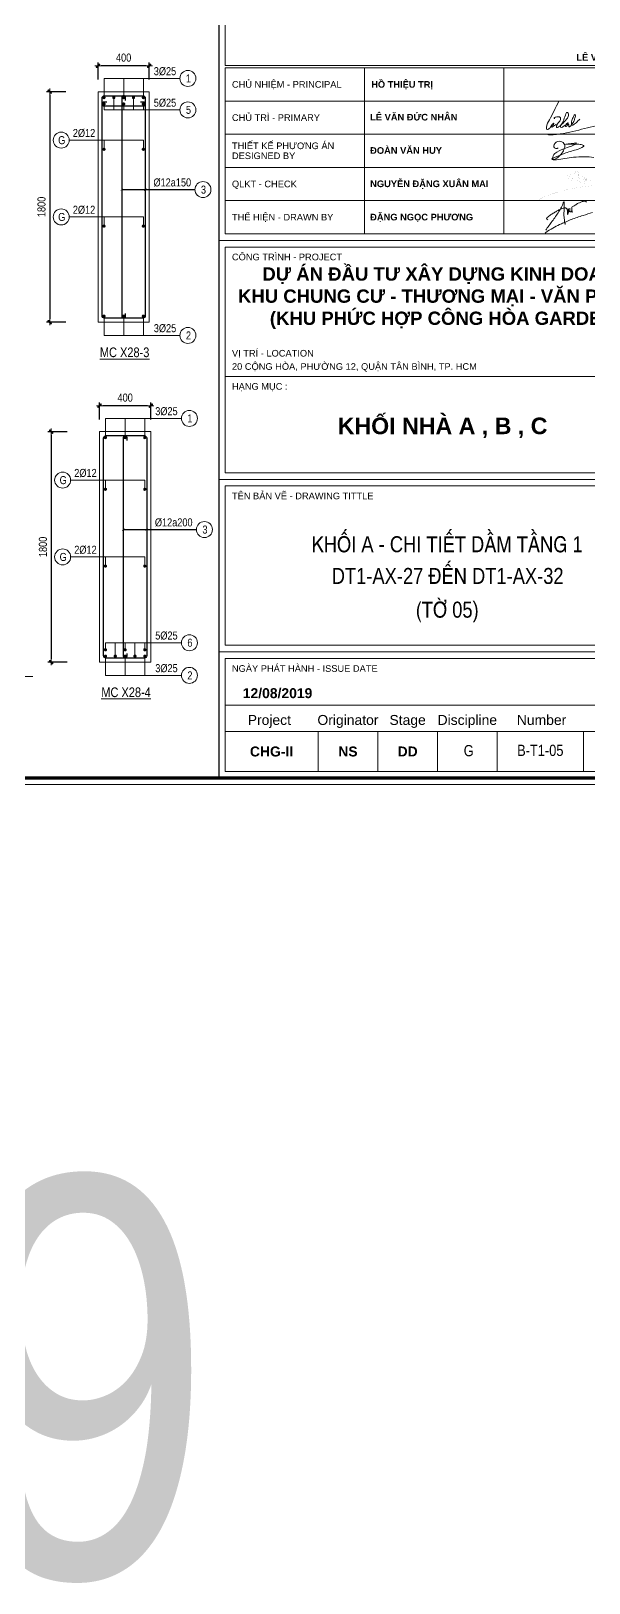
# Model space of a CAD drawing. Header units: millimetres. Extents: x 397144 to 8960116, y 345581 to 674207.
# Drawn here: x 5013602 to 5017964, y 642655 to 654778 of the extents above; entities that cross this region are included whole.
import ezdxf
from ezdxf.enums import TextEntityAlignment as Align
from ezdxf.xclip import XClip

# ---------------------------------------------------------------- set-up
doc = ezdxf.new("R2010")
doc.units = ezdxf.units.MM
doc.header["$XCLIPFRAME"] = 0
doc.header["$PDSIZE"] = -10
doc.linetypes.add('CENTER', pattern=[2, 1.25, -0.25, 0.25, -0.25])
doc.layers.get('0').update_dxf_attribs({"linetype": 'CONTINUOUS'})
doc.layers.get('Defpoints').update_dxf_attribs({"color": 12, "linetype": 'CONTINUOUS'})
for name, color, linetype, lineweight in [('CDAI', 8, 'CONTINUOUS', 30), ('CHG_XX_Khung ten$0$TEXT', 7, 'CONTINUOUS', 15), ('CHUNHO', 7, 'CENTER', 13), ('CTHEP', 2, 'CONTINUOUS', 50), ('DBAO', 3, 'CONTINUOUS', 20), ('DGIONG', 4, 'CONTINUOUS', 13), ('KTH', 150, 'CONTINUOUS', 5), ('STICK', 1, 'CONTINUOUS', 9), ('TEXT', 7, 'CONTINUOUS', 15)]:
    doc.layers.add(name, color=color, linetype=linetype, lineweight=lineweight)
doc.styles.add('CHG_XX_Khung ten$0$A1 BORDER$0$ARIAL', font='arial.ttf')
doc.styles.add('CHG_XX_Khung ten$0$A1 BORDER$0$Arial - Bold', font='arialbd.ttf', dxfattribs={"height": 2.5})
doc.styles.add('CHG_XX_Khung ten$0$Arial - Bold', font='arialbd.ttf')
doc.styles.add('CHG_XX_Khung ten$0$title block pccc$0$ARIAL', font='arial.ttf')
doc.styles.add('CHG_XX_Khung ten$0$title block pccc$0$Arial - Bold', font='arialbd.ttf', dxfattribs={"height": 2.5})
doc.styles.add('Star-HelCon', font='VHELVCN_0.TTF')
doc.styles.add('TTP-HelCon', font='VHELVCN_0.TTF')
doc.styles.add('VNI-HELVE-CONDENSE', font='VHELVCN_0.TTF')
doc.dimstyles.new('kc-25', dxfattribs={"dimtxt": 62.5, "dimasz": 20, "dimexe": 20, "dimexo": 50, "dimgap": 25, "dimtad": 3, "dimdec": 0, "dimzin": 0, "dimdsep": 46, "dimtxsty": 'VNI-HELVE-CONDENSE', "dimblk": 'DIM', "dimcen": 2.5, "dimclrd": 256, "dimclre": 154, "dimclrt": 7, "dimaunit": 1, "dimadec": 0, "dimazin": 0, "dimtfac": 1, "dimtdec": 0, "dimtix": 1, "dimtmove": 0, "dimatfit": 3, "dimldrblk": 'DOT', "dimfxl": 1, "dimtolj": 1, "dimtzin": 0, "dimarcsym": 0})
doc.dimstyles.new('TTP-25', dxfattribs={"dimscale": 25, "dimtxt": 2.5, "dimasz": 1, "dimexe": 1, "dimexo": 1, "dimgap": 0.09, "dimtad": 0, "dimdec": 4, "dimrnd": 5, "dimzin": 9, "dimdsep": 46, "dimtxsty": 'TTP-HelCon', "dimblk": 'Stick1', "dimcen": 0.09, "dimdle": 1.5, "dimclrd": 256, "dimclre": 256, "dimclrt": 7, "dimadec": 0, "dimazin": 0, "dimtfac": 1, "dimtdec": 4, "dimtmove": 0, "dimatfit": 3, "dimldrblk": '_ArchTick1', "dimfxl": 1, "dimtvp": 1, "dimtolj": 1, "dimtzin": 0, "dimarcsym": 0})

# ---------------------------------------------------------------- blocks, each defined once
blk = doc.blocks.new('CHG_XX_Khung ten')
for p, q in [((687, 577), (687, 17)), ((687, 179), (824, 179)), ((687, 107), (824, 107)), ((687, 55), (824, 55))]:
    blk.add_line(p, q)
at = {"color": 9, "linetype": 'Continuous'}
for p, q in [((731, 231), (731, 181)), ((773, 231), (773, 181))]:
    blk.add_line(p, q, dxfattribs=at)
at = {"linetype": 'Continuous'}
for p, q in [((689, 39), (822, 39)), ((716.98, 31), (716.98, 19)), ((734.98, 31), (734.98, 19)), ((752.98, 31), (752.98, 19)), ((770.98, 31), (770.98, 19)), ((797, 31), (797, 19))]:
    blk.add_line(p, q, dxfattribs=at)
blk.add_lwpolyline([(15, 579), (826, 579), (826, 15), (15, 15)], close=True)
at = {"color": 4, "linetype": 'Continuous', "const_width": 1}
blk.add_lwpolyline([(17, 577), (824, 577), (824, 17), (17, 17)], close=True, dxfattribs=at)
at = {"color": 9, "linetype": 'Continuous'}
for points in [[(689, 261.93), (822, 261.93), (822, 231.73), (689, 231.73)], [(822, 221), (689, 221), (689, 231), (822, 231)], [(822, 211), (689, 211), (689, 221), (822, 221)], [(822, 201), (689, 201), (689, 211), (822, 211)], [(822, 191), (689, 191), (689, 201), (822, 201)], [(822, 181), (689, 181), (689, 191), (822, 191)]]:
    blk.add_lwpolyline(points, close=True, dxfattribs=at)
blk.add_lwpolyline([(822, 211), (689, 211), (822, 211)], dxfattribs=at)
at = {"linetype": 'Continuous'}
for points in [[(689, 177), (822, 177), (822, 138), (689, 138)], [(689, 109), (822, 109), (822, 138), (689, 138)], [(689, 105), (822, 105), (822, 57), (689, 57)], [(689, 53), (822, 53), (822, 31), (689, 31)], [(822, 19), (689, 19), (689, 31), (822, 31)]]:
    blk.add_lwpolyline(points, close=True, dxfattribs=at)
at = {"color": 1}
for points in [[(785.43, 181.21), (786.17, 181.73), (788.31, 183), (790.34, 184), (791.77, 184.64), (795.08, 185.91), (796.87, 186.5), (799.7, 187.42)], [(785.63, 182.08), (787.56, 184.76), (789.61, 187.7), (790.35, 188.98), (790.79, 189.92), (791.06, 190.59), (791.21, 189.09), (791.18, 188.31), (791.14, 187.75), (791.09, 186.47), (791.21, 185.58), (791.42, 184.31), (791.51, 183.99), (791.51, 183.74)], [(786.29, 185.19), (785.86, 185.61), (786.06, 185.86), (787.11, 186.7), (788.17, 187.35), (789.1, 187.9), (790.12, 188.41), (790.69, 188.61), (791.04, 188.74), (791.47, 188.79), (791.73, 188.72), (791.92, 188.61), (792.08, 188.33), (792.16, 188.06), (792.21, 187.84), (792.21, 187.27), (792.2, 187.05), (792.23, 186.85), (792.39, 187.1), (792.48, 187.84), (792.46, 188.12), (792.44, 188.61), (792.46, 188.03), (792.53, 187.67), (792.73, 187.74), (792.86, 187.87), (792.9, 188.09), (792.9, 188.28), (792.87, 188.7), (792.91, 188.19), (792.93, 187.79), (792.94, 187.69), (793.11, 187.61), (793.31, 187.73), (793.45, 187.93), (793.48, 188.22), (793.48, 188.64), (793.48, 189.05), (793.48, 188.49), (793.56, 187.84), (793.63, 187.45), (793.48, 188.6), (793.51, 188.92), (794.2, 189.45), (794.72, 189.76), (795.44, 190.17), (796.2, 190.5), (796.65, 190.69), (797.26, 190.79), (797.77, 190.74), (797.95, 190.55)]]:
    blk.add_spline(points, degree=3, dxfattribs=at)
at = {"layer": 'CHG_XX_Khung ten$0$TEXT', "color": 1}
blk.add_lwpolyline([(800.16, 204.02, 0.028888), (797.25, 204.19, 0.026156), (793.98, 204.04, 0.007061), (788.86, 203.28, -0.091769), (787.85, 203.27, -0.25841), (787.51, 203.62, -0.039719), (788.28, 204, -0.004242), (791.23, 205.18, -0.019244), (794.8, 206.31, 0.094204), (797.02, 207.28, 0.504882), (796.98, 207.63, 0.07616), (796.3, 207.87, 0.041135), (794.97, 208.03, 0.034641), (791.34, 207.9, 0.01407), (792.8, 208.12, 0.003668), (794.71, 208.36, -0.800617), (794.79, 208.18, -0.093248), (793.21, 207.32, 0.020479), (791.05, 206.59, 0.096842), (788.38, 205.18, 0.259163), (787.77, 203.63, 0.564182), (788.17, 203.39, 0.087383), (789.69, 204.36, 0.156422), (791.35, 207.23, 0.228987), (790.91, 208.45, 0.272068), (789.19, 208.76, 0.293527), (788.08, 207.43, 0.171419), (788.25, 206.94, 0.281707), (788.69, 206.7, 0.217513), (789.34, 206.92)], format="xyb", dxfattribs=at)
at = {"layer": 'CHG_XX_Khung ten$0$TEXT', "color": 1, "const_width": 0.0121}
for points in [[(791.6, 198.34, 0.143835), (794.1, 199.89, -0.075685), (793.5, 197.02, -0.172299), (794.95, 199.92, -0.299798), (795.6, 198.96, -0.170508), (795.36, 197.75, 0.168316), (795.11, 197.03)], [(791.95, 196.04, -0.054469), (792.33, 197.1, 0.103257), (792.78, 199.38)], [(797.47, 197.92, 0.401177), (797.3, 198.32, 0.483935), (795.9, 197.43, 0.196997), (796.02, 196.61, 0.296639), (796.38, 196.53, 0.183057), (797.12, 197.39)], [(797.48, 198.09, 0.142769), (797.07, 197.1, 0.220826), (797.29, 196.56, 0.106687), (798.07, 198.16, 0.181562), (797.64, 197.4, -0.039872), (797.25, 196.09, -0.060225), (798.09, 197.69, 0.017174), (797.52, 196.45, -0.149286), (799.3, 197.16)], [(806.31, 195.73, -0.026807), (805.12, 195.66, 0.027369), (800.25, 195.52, 0.022423), (795.26, 194.89, 0.038275), (791.04, 194.04, 0.053272), (785.95, 192.37, 0.118692), (783.44, 190.96)]]:
    blk.add_lwpolyline(points, format="xyb", dxfattribs=at)
at = {"layer": 'CHG_XX_Khung ten$0$TEXT', "color": 1}
for points in [[(789.62, 220.97), (786.72, 215.31), (785.87, 213.03), (785.94, 212.46), (786.42, 212.53), (787.18, 213.24), (787.77, 213.73), (788.12, 214.16), (788.07, 214.29), (787.94, 214.27), (787.28, 213.56), (787.2, 213.33), (787.26, 213.21), (787.44, 213.16), (787.7, 213.23), (788.87, 214.02)], [(788.4, 215.73), (788.18, 215.82), (788.21, 216), (788.32, 216.07), (788.7, 216.16), (789.23, 216.24), (789.76, 216.24), (790.01, 216.08), (790.1, 215.79), (790.05, 215.41), (788.96, 213.65), (788.88, 213.4), (788.88, 213.13), (789, 213.02), (789.17, 213.01), (789.51, 213.17), (790.77, 214.27), (791.67, 215.27), (792.3, 216.07), (792.5, 216.66), (792.49, 217.11), (792.33, 217.45), (792.13, 217.58), (791.94, 217.52), (791.73, 217.16), (790.12, 213.5), (790.04, 213.21), (790.14, 213.12), (791.53, 213.7), (792.32, 214.06), (792.42, 214.24), (792.36, 214.39), (792.17, 214.35), (791.86, 214.12), (791.68, 213.82), (791.57, 213.47), (791.67, 213.35), (791.96, 213.42), (792.51, 213.89), (792.61, 213.78), (792.55, 213.52), (792.61, 213.3), (792.77, 213.25), (793.05, 213.46), (794.1, 214.86), (794.42, 215.85), (794.57, 216.45), (794.53, 216.83), (794.42, 216.89), (794.27, 216.8), (794.14, 216.57), (793.62, 215.47), (793.41, 214.74), (793.36, 214.18), (793.41, 213.82), (793.56, 213.67), (793.77, 213.71), (794.19, 213.99), (795.35, 214.98), (795.89, 215.51)], [(786.22, 211.12), (786.28, 210.87), (786.71, 210.78), (801.78, 213.69), (803.18, 213.88)]]:
    blk.add_spline(points, degree=3, dxfattribs=at)
at = {"style": 'CHG_XX_Khung ten$0$Arial - Bold'}
blk.add_text('LÊ VĂN ĐỨC NHÂN', height=2.0073, dxfattribs=at).set_placement((821.19, 234.17), align=Align.MIDDLE_RIGHT)
for s, height, style, p in [('CHỦ NHIỆM - PRINCIPAL', 2, 'CHG_XX_Khung ten$0$title block pccc$0$ARIAL', (691, 226)), ('HỒ THIỆU TRỊ', 2, 'CHG_XX_Khung ten$0$title block pccc$0$Arial - Bold', (733, 226)), ('CHỦ TRÌ - PRIMARY', 2, 'CHG_XX_Khung ten$0$title block pccc$0$ARIAL', (691, 216)), ('LÊ VĂN ĐỨC NHÂN', 2.0073, 'CHG_XX_Khung ten$0$Arial - Bold', (732.68, 216.13)), ('THIẾT KẾ PHƯƠNG ÁN', 2, 'CHG_XX_Khung ten$0$title block pccc$0$ARIAL', (691, 207.5)), ('ĐOÀN VĂN HUY', 2.0073, 'CHG_XX_Khung ten$0$Arial - Bold', (732.68, 206.09)), ('DESIGNED BY', 2, 'CHG_XX_Khung ten$0$title block pccc$0$ARIAL', (691, 204.5)), ('QLKT - CHECK', 2, 'CHG_XX_Khung ten$0$title block pccc$0$ARIAL', (691, 196)), ('NGUYỄN ĐẶNG XUÂN MAI', 2.0073, 'CHG_XX_Khung ten$0$Arial - Bold', (732.68, 196.05)), ('THỂ HIỆN - DRAWN BY', 2, 'CHG_XX_Khung ten$0$title block pccc$0$ARIAL', (691, 186)), ('ĐẶNG NGỌC PHƯƠNG', 2.0073, 'CHG_XX_Khung ten$0$Arial - Bold', (732.68, 186.02)), ('CÔNG TRÌNH - PROJECT', 2, 'CHG_XX_Khung ten$0$A1 BORDER$0$ARIAL', (691, 174)), ('VỊ TRÍ - LOCATION', 2, 'CHG_XX_Khung ten$0$A1 BORDER$0$ARIAL', (691, 145)), ('20 CỘNG HÒA, PHƯỜNG 12, QUẬN TÂN BÌNH, TP. HCM', 2, 'CHG_XX_Khung ten$0$A1 BORDER$0$ARIAL', (691, 141)), ('HẠNG MỤC :', 2, 'CHG_XX_Khung ten$0$A1 BORDER$0$ARIAL', (691, 135)), ('TÊN BẢN VẼ - DRAWING TITTLE', 2, 'CHG_XX_Khung ten$0$A1 BORDER$0$ARIAL', (691, 102)), ('NGÀY PHÁT HÀNH - ISSUE DATE', 2, 'CHG_XX_Khung ten$0$A1 BORDER$0$ARIAL', (691, 50))]:
    blk.add_text(s, height=height, dxfattribs=dict(style=style)).set_placement(p, align=Align.MIDDLE_LEFT)
for s, style, p in [('12/08/2019', 'CHG_XX_Khung ten$0$A1 BORDER$0$Arial - Bold', (704.75, 42.57)), ('Project', 'CHG_XX_Khung ten$0$A1 BORDER$0$ARIAL', (702.28, 34.5)), ('Originator', 'CHG_XX_Khung ten$0$A1 BORDER$0$ARIAL', (725.98, 34.5)), ('Stage', 'CHG_XX_Khung ten$0$A1 BORDER$0$ARIAL', (743.98, 34.5)), ('Discipline', 'CHG_XX_Khung ten$0$A1 BORDER$0$ARIAL', (761.98, 34.5)), ('Number', 'CHG_XX_Khung ten$0$A1 BORDER$0$ARIAL', (784.37, 34.5)), ('CHG-II', 'CHG_XX_Khung ten$0$A1 BORDER$0$Arial - Bold', (702.94, 25)), ('NS', 'CHG_XX_Khung ten$0$A1 BORDER$0$Arial - Bold', (725.98, 25)), ('DD', 'CHG_XX_Khung ten$0$A1 BORDER$0$Arial - Bold', (743.98, 25))]:
    blk.add_text(s, height=3, dxfattribs=dict(style=style)).set_placement(p, align=Align.MIDDLE_CENTER)
at = {"attachment_point": 2, "style": 'CHG_XX_Khung ten$0$A1 BORDER$0$Arial - Bold'}
for s, insert, char_height, width in [('DỰ ÁN ĐẦU TƯ XÂY DỰNG KINH DOANH\\PKHU CHUNG CƯ - THƯƠNG MẠI - VĂN PHÒNG\\P(KHU PHỨC HỢP CÔNG HÒA GARDEN)', (755.4, 170.88), 4, 159.8745), ('KHỐI NHÀ A , B , C', (754.52, 125.61), 5, 104.1229)]:
    blk.add_mtext(s, dxfattribs=dict(at, insert=insert, char_height=char_height, width=width))
blk = doc.blocks.new('AX-28')
at = {"layer": 'DGIONG'}
blk.add_lwpolyline([(5292500.8677, 614877.45319), (5292725.8677, 614877.45319), (5292725.8677, 614927.45319), (5292825.8677, 614827.45319), (5292825.8677, 614877.45319), (5293200.86695, 614877.44936)], dxfattribs=at)
blk = doc.blocks.new('Stick1')
at = {"layer": 'STICK'}
h = blk.add_hatch(color=256, dxfattribs=at)
edge = h.paths.add_edge_path()
edge.add_line((0.3, 0.5), (-0.5, -0.3))
edge.add_arc((-0.4, -0.4), 0.141, 135, 315)
edge.add_line((-0.3, -0.5), (0.5, 0.3))
edge.add_arc((0.4, 0.4), 0.141, 315, 495)
blk.add_line((1, 0), (-1, 0), dxfattribs=at)
blk.add_lwpolyline([(0.3, 0.5), (-0.5, -0.3, 1), (-0.3, -0.5), (0.5, 0.3, 1), (0.3, 0.5, 1)], format="xyb", dxfattribs=at)
blk = doc.blocks.new('*D1848')
at = {"layer": 'Defpoints', "color": 0, "transparency": 16777216}
for p in [(5222942, 680343), (5226742, 680343), (5226742, 680145)]:
    blk.add_point(p, dxfattribs=at)
at = {"layer": 'KTH', "lineweight": -2, "transparency": 16777216}
for p, q in [((5222942, 680318), (5222942, 680120)), ((5226742, 680318), (5226742, 680120)), ((5222967, 680145), (5226717, 680145))]:
    blk.add_line(p, q, dxfattribs=at)
at = {"layer": 'KTH', "lineweight": -2, "transparency": 16777216, "xscale": 25, "yscale": 25, "zscale": 25, "rotation": 180}
blk.add_blockref('Stick1', (5222942, 680145), dxfattribs=at)
at = {"layer": 'KTH', "lineweight": -2, "transparency": 16777216, "xscale": 25, "yscale": 25, "zscale": 25}
blk.add_blockref('Stick1', (5226742, 680145), dxfattribs=at)
at = {"layer": 'KTH', "color": 7, "transparency": 16777216, "insert": (5224842, 680209), "char_height": 62.5, "attachment_point": 5, "style": 'TTP-HelCon'}
blk.add_mtext('\\A1;3800', dxfattribs=at)
blk = doc.blocks.new('_ArchTick1')
at = {"color": 0, "const_width": 3.81}
blk.add_lwpolyline([(-12.7, -12.7), (12.7, 12.7)], dxfattribs=at)
blk = doc.blocks.new('*D1851')
at = {"layer": 'Defpoints', "color": 0, "transparency": 16777216}
for p in [(5233042, 680253), (5239542, 680307), (5239542, 680091)]:
    blk.add_point(p, dxfattribs=at)
at = {"layer": 'KTH', "lineweight": -2, "transparency": 16777216}
for p, q in [((5233042, 680228), (5233042, 680066)), ((5239542, 680282), (5239542, 680066)), ((5233067, 680091), (5239517, 680091))]:
    blk.add_line(p, q, dxfattribs=at)
at = {"layer": 'KTH', "lineweight": -2, "transparency": 16777216, "xscale": 25, "yscale": 25, "zscale": 25, "rotation": 180}
blk.add_blockref('Stick1', (5233042, 680091), dxfattribs=at)
at = {"layer": 'KTH', "lineweight": -2, "transparency": 16777216, "xscale": 25, "yscale": 25, "zscale": 25}
blk.add_blockref('Stick1', (5239542, 680091), dxfattribs=at)
at = {"layer": 'KTH', "color": 7, "transparency": 16777216, "insert": (5236292, 680155), "char_height": 62.5, "attachment_point": 5, "style": 'TTP-HelCon'}
blk.add_mtext('\\A1;6500', dxfattribs=at)
blk = doc.blocks.new('*D1914')
at = {"layer": 'Defpoints', "color": 0, "ltscale": 500, "transparency": 16777216}
for p in [(5014126, 654506), (5014126, 654373), (5014526, 654373)]:
    blk.add_point(p, dxfattribs=at)
at = {"layer": 'KTH', "lineweight": -2, "ltscale": 500, "transparency": 16777216}
for p, q in [((5014126, 654398), (5014126, 654531)), ((5014526, 654398), (5014526, 654531)), ((5014501, 654506), (5014151, 654506))]:
    blk.add_line(p, q, dxfattribs=at)
at = {"layer": 'KTH', "lineweight": -2, "ltscale": 500, "transparency": 16777216, "xscale": 25, "yscale": 25, "zscale": 25, "rotation": 180}
blk.add_blockref('Stick1', (5014126, 654506), dxfattribs=at)
at = {"layer": 'KTH', "lineweight": -2, "ltscale": 500, "transparency": 16777216, "xscale": 25, "yscale": 25, "zscale": 25}
blk.add_blockref('Stick1', (5014526, 654506), dxfattribs=at)
at = {"layer": 'KTH', "color": 7, "ltscale": 500, "transparency": 16777216, "insert": (5014326, 654570), "char_height": 62.5, "attachment_point": 5, "style": 'TTP-HelCon'}
blk.add_mtext('\\A1;400', dxfattribs=at)
blk = doc.blocks.new('*D1915')
at = {"layer": 'Defpoints', "color": 0, "ltscale": 500, "transparency": 16777216}
for p in [(5013898, 654304), (5013748, 652504), (5013898, 652504)]:
    blk.add_point(p, dxfattribs=at)
at = {"layer": 'KTH', "lineweight": -2, "ltscale": 500, "transparency": 16777216}
for p, q in [((5013873, 654304), (5013723, 654304)), ((5013748, 654279), (5013748, 652529)), ((5013873, 652504), (5013723, 652504))]:
    blk.add_line(p, q, dxfattribs=at)
at = {"layer": 'KTH', "lineweight": -2, "ltscale": 500, "transparency": 16777216, "xscale": 25, "yscale": 25, "zscale": 25}
for p, rotation in [((5013748, 654304), 90), ((5013748, 652504), 270)]:
    blk.add_blockref('Stick1', p, dxfattribs=dict(at, rotation=rotation))
at = {"layer": 'KTH', "color": 7, "ltscale": 500, "transparency": 16777216, "insert": (5013684, 653404), "char_height": 62.5, "attachment_point": 5, "rotation": 90, "style": 'TTP-HelCon'}
blk.add_mtext('\\A1;1800', dxfattribs=at)
blk = doc.blocks.new('DIM')
h = blk.add_hatch(color=1)
h.paths.add_polyline_path([(0.49, 0.29, 1), (0.29, 0.49), (-0.19, 0), (0.19, 0)])
h.paths.add_polyline_path([(0.19, 0), (-0.19, 0), (-0.49, -0.29, 1), (-0.29, -0.49)])
at = {"color": 9}
for p, q in [((-0.19, 0), (-1.5, 0)), ((0.19, 0), (1.5, 0))]:
    blk.add_line(p, q, dxfattribs=at)
at = {"color": 1}
for p, q in [((-0.49, -0.29), (0.29, 0.49)), ((-0.29, -0.49), (0.49, 0.29)), ((-0.19, 0), (0.19, 0))]:
    blk.add_line(p, q, dxfattribs=at)
blk.add_arc((-0.39, -0.39), 0.138, 135, 315, dxfattribs=at)
blk = doc.blocks.new('*D1916')
at = {"layer": 'Defpoints', "color": 0, "ltscale": 500, "transparency": 16777216}
for p in [(5014138, 651851), (5014138, 651717), (5014538, 651717)]:
    blk.add_point(p, dxfattribs=at)
at = {"layer": 'KTH', "lineweight": -2, "ltscale": 500, "transparency": 16777216}
for p, q in [((5014138, 651742), (5014138, 651876)), ((5014538, 651742), (5014538, 651876)), ((5014513, 651851), (5014163, 651851))]:
    blk.add_line(p, q, dxfattribs=at)
at = {"layer": 'KTH', "lineweight": -2, "ltscale": 500, "transparency": 16777216, "xscale": 25, "yscale": 25, "zscale": 25, "rotation": 180}
blk.add_blockref('Stick1', (5014138, 651851), dxfattribs=at)
at = {"layer": 'KTH', "lineweight": -2, "ltscale": 500, "transparency": 16777216, "xscale": 25, "yscale": 25, "zscale": 25}
blk.add_blockref('Stick1', (5014538, 651851), dxfattribs=at)
at = {"layer": 'KTH', "color": 7, "ltscale": 500, "transparency": 16777216, "insert": (5014338, 651914), "char_height": 62.5, "attachment_point": 5, "style": 'TTP-HelCon'}
blk.add_mtext('\\A1;400', dxfattribs=at)
blk = doc.blocks.new('*D1917')
at = {"layer": 'Defpoints', "color": 0, "ltscale": 500, "transparency": 16777216}
for p in [(5013909, 651648), (5013759, 649848), (5013909, 649848)]:
    blk.add_point(p, dxfattribs=at)
at = {"layer": 'KTH', "lineweight": -2, "ltscale": 500, "transparency": 16777216}
for p, q in [((5013884, 651648), (5013734, 651648)), ((5013759, 651623), (5013759, 649873)), ((5013884, 649848), (5013734, 649848))]:
    blk.add_line(p, q, dxfattribs=at)
at = {"layer": 'KTH', "lineweight": -2, "ltscale": 500, "transparency": 16777216, "xscale": 25, "yscale": 25, "zscale": 25}
for p, rotation in [((5013759, 651648), 90), ((5013759, 649848), 270)]:
    blk.add_blockref('Stick1', p, dxfattribs=dict(at, rotation=rotation))
at = {"layer": 'KTH', "color": 7, "ltscale": 500, "transparency": 16777216, "insert": (5013695, 650748), "char_height": 62.5, "attachment_point": 5, "rotation": 90, "style": 'TTP-HelCon'}
blk.add_mtext('\\A1;1800', dxfattribs=at)
blk = doc.blocks.new('AX-39')
at = {"layer": 'CTHEP'}
blk.add_line((5210975.04145, 681013.42943), (5247672.67727, 681013.45884), dxfattribs=at)
blk.add_lwpolyline([(5210787.11638, 680705.47081), (5210787.11638, 681304.42943, -0.414213562), (5210807.11638, 681324.42943), (5247822.11639, 681324.37324, -0.414213562), (5247842.11639, 681304.37324), (5247842.11639, 680698.9725)], format="xyb", dxfattribs=at)
blk.add_lwpolyline([(5210824.90854, 681240.70867), (5210824.90854, 680702.42943), (5247796.89795, 680702.42746), (5247796.89795, 681150.21806)], dxfattribs=at)
at = {"layer": 'DBAO'}
for p, q in [((5247892.11639, 681363.14963), (5210742.11638, 681363.43576)), ((5219342.11639, 680663.37313), (5226742.11639, 680663.37313)), ((5232992.11639, 680663.37313), (5239192.10166, 680663.30748))]:
    blk.add_line(p, q, dxfattribs=at)
at = {"layer": 'KTH'}
for base, p1, p2, picture, middle in [((5226742.09827, 680145.24211), (5222942.11638, 680343.01027), (5226742.09827, 680343.42943), '*D1848', (5224842.10733, 680209.07545)), ((5239542.11638, 680090.92132), (5233042.11638, 680252.73804), (5239542.11638, 680307.05319), '*D1851', (5236292.11638, 680154.75466))]:
    dim = blk.add_linear_dim(base=base, p1=p1, p2=p2, angle=180, dimstyle='TTP-25', override={"dimtmove": 1}, dxfattribs=at)
    dim.commit()
    dim.dimension.update_dxf_attribs({"geometry": picture, "text_midpoint": middle})

msp = doc.modelspace()

# ---------------------------------------------------------------- block references
at = {"layer": 'DBAO'}
ref = msp.add_blockref('AX-39', (-206900.63462, -28128.673), dxfattribs=at)
XClip(ref).set_block_clipping_path([(5226626.9886538107, 679736.3085963837), (5239992.9807889815, 682021.5505509712)])
ref = msp.add_blockref('AX-39', (-219265.51605, -30762.34592), dxfattribs=at)
XClip(ref).set_block_clipping_path([(5239000.2721931562, 679728.7219401272), (5248003.1693263389, 682021.5505509712)])

# ---------------------------------------------------------------- texts
at = {"layer": 'CHUNHO', "style": 'Star-HelCon'}
msp.add_text('G', height=87.5, dxfattribs=at).set_placement((5017023.84099, 649112.76031), align=Align.CENTER)
at = {"layer": 'TEXT', "color": 1, "style": 'TTP-HelCon'}
msp.add_text('19 Y18-19', height=3125, dxfattribs=at).set_placement((4998506.4042, 642699.06891))

# ---------------------------------------------------------------- next in the draw order: block references
at = {"layer": 'KTH', "ltscale": 0.8, "xscale": 25.92478421702978, "yscale": 25.92478421702978, "zscale": 25.92478421702978}
msp.add_blockref('CHG_XX_Khung ten', (4997258.83027, 648501.85593), dxfattribs=at)

# ---------------------------------------------------------------- next in the draw order: linework, layer by layer
at = {"layer": 'CDAI', "ltscale": 0.8}
msp.add_lwpolyline([(4997699.5516, 663460.45642), (5015069.15702, 663460.45642), (5015069.15702, 648942.57726), (4997699.5516, 648942.57726)], close=True, dxfattribs=at)
msp.add_lwpolyline([(4997699.5516, 663460.45642), (5015069.15702, 663460.45642), (5015069.15702, 648942.57726), (4997699.5516, 648942.57726)], close=True, dxfattribs=at)
msp.add_lwpolyline([(4997699.5516, 663460.45642), (5015069.15702, 663460.45642), (5015069.15702, 648942.57726), (4997699.5516, 648942.57726)], close=True, dxfattribs=at)
at = {"layer": 'CDAI'}
for points in [[(5014176.2479, 654272.81849), (5014476.2479, 654272.81849, -0.4142135624), (5014494.9979, 654254.06849), (5014494.9979, 652554.06849, -0.4142135624), (5014476.2479, 652535.31849), (5014176.2479, 652535.31849, -0.4142135624), (5014157.4979, 652554.06849), (5014157.4979, 654254.06849, -0.4142135624)], [(5014187.50098, 651617.06059), (5014487.50098, 651617.06059, -0.4142135624), (5014506.25098, 651598.31059), (5014506.25098, 649898.31059, -0.4142135624), (5014487.50098, 649879.56059), (5014187.50098, 649879.56059, -0.4142135624), (5014168.75098, 649898.31059), (5014168.75098, 651598.31059, -0.4142135624)]]:
    msp.add_lwpolyline(points, format="xyb", close=True, dxfattribs=at)
for points in [[(5014194.41789, 654222.81849), (5014172.4979, 654222.81849, 0.4142135624), (5014157.4979, 654207.81849), (5014157.4979, 654207.81849, 0.4142135624), (5014172.4979, 654192.81849), (5014479.9979, 654192.81849, 0.4142135624), (5014494.9979, 654207.81849), (5014494.9979, 654207.81849, 0.4142135624), (5014479.9979, 654222.81849), (5014458.07791, 654222.81849)], [(5014341.2479, 654235.89849), (5014341.2479, 654257.81849, 0.4142135624), (5014326.2479, 654272.81849), (5014326.2479, 654272.81849, 0.4142135624), (5014311.2479, 654257.81849), (5014311.2479, 652550.31849, 0.4142135624), (5014326.2479, 652535.31849), (5014326.2479, 652535.31849, 0.4142135624), (5014341.2479, 652550.31849), (5014341.2479, 652572.23848)], [(5014352.50098, 651580.1406), (5014352.50098, 651602.06059, 0.4142135624), (5014337.50098, 651617.06059), (5014337.50098, 651617.06059, 0.4142135624), (5014322.50098, 651602.06059), (5014322.50098, 649894.56059, 0.4142135624), (5014337.50098, 649879.56059), (5014337.50098, 649879.56059, 0.4142135624), (5014352.50098, 649894.56059), (5014352.50098, 649916.48058)]]:
    msp.add_lwpolyline(points, format="xyb", dxfattribs=at)
at = {"layer": 'CTHEP', "const_width": 12.5}
for points in [[(5014166.2479, 654257.81849, 1), (5014178.7479, 654257.81849, 1)], [(5014166.2479, 654207.81849, 1), (5014178.7479, 654207.81849, 1)], [(5014243.1229, 654257.81849, 1), (5014255.6229, 654257.81849, 1)], [(5014319.9979, 654257.81849, 1), (5014332.4979, 654257.81849, 1)], [(5014319.9979, 654207.81849, 1), (5014332.4979, 654207.81849, 1)], [(5014409.3729, 654257.81849, -1), (5014396.8729, 654257.81849, -1)], [(5014473.7479, 654257.81849, 1), (5014486.2479, 654257.81849, 1)], [(5014473.7479, 654207.81849, 1), (5014486.2479, 654207.81849, 1)], [(5014178.7479, 653854.04231, -1), (5014166.2479, 653854.04231, -1)], [(5014486.2479, 653854.04231, -1), (5014473.7479, 653854.04231, -1)], [(5014178.7479, 653254.04261, -1), (5014166.2479, 653254.04261, -1)], [(5014486.2479, 653254.04261, -1), (5014473.7479, 653254.04261, -1)], [(5014166.2479, 652550.31849, 1), (5014178.7479, 652550.31849, 1)], [(5014319.9979, 652550.31849, 1), (5014332.4979, 652550.31849, 1)], [(5014473.7479, 652550.31849, 1), (5014486.2479, 652550.31849, 1)], [(5014177.50098, 651602.06059, 1), (5014190.00098, 651602.06059, 1)], [(5014331.25098, 651602.06059, 1), (5014343.75098, 651602.06059, 1)], [(5014485.00098, 651602.06059, 1), (5014497.50098, 651602.06059, 1)], [(5014190.00098, 651198.28441, -1), (5014177.50098, 651198.28441, -1)], [(5014497.50098, 651198.28441, -1), (5014485.00098, 651198.28441, -1)], [(5014190.00098, 650598.28471, -1), (5014177.50098, 650598.28471, -1)], [(5014497.50098, 650598.28471, -1), (5014485.00098, 650598.28471, -1)], [(5014177.50098, 649944.56059, 1), (5014190.00098, 649944.56059, 1)], [(5014331.25098, 649944.56059, 1), (5014343.75098, 649944.56059, 1)], [(5014485.00098, 649944.56059, 1), (5014497.50098, 649944.56059, 1)], [(5014177.50098, 649894.56059, 1), (5014190.00098, 649894.56059, 1)], [(5014254.37598, 649894.56059, 1), (5014266.87598, 649894.56059, 1)], [(5014331.25098, 649894.56059, 1), (5014343.75098, 649894.56059, 1)], [(5014408.12598, 649894.56059, 1), (5014420.62598, 649894.56059, 1)], [(5014485.00098, 649894.56059, 1), (5014497.50098, 649894.56059, 1)]]:
    msp.add_lwpolyline(points, format="xyb", close=True, dxfattribs=at)
at = {"layer": 'DBAO', "flags": 128}
for points in [[(5014126.2479, 654304.06849), (5014526.2479, 654304.06849)], [(5014526.2479, 654304.06849), (5014526.2479, 652504.06849), (5014126.2479, 652504.06849), (5014126.2479, 654304.06849)], [(5014137.50098, 651648.31059), (5014537.50098, 651648.31059)], [(5014537.50098, 651648.31059), (5014537.50098, 649848.31059), (5014137.50098, 649848.31059), (5014137.50098, 651648.31059)]]:
    msp.add_lwpolyline(points, dxfattribs=at)
at = {"layer": 'DGIONG'}
for p, q in [((5014172.4979, 654257.81849), (5014172.4979, 654407.81849)), ((5014172.4979, 654407.81849), (5014766.2479, 654407.81849)), ((5014326.2479, 654257.81849), (5014326.2479, 654407.81849)), ((5014479.9979, 654257.81849), (5014479.9979, 654407.81849)), ((5014172.4979, 654207.81849), (5014172.4979, 654161.77399)), ((5014249.3729, 654257.81849), (5014249.3729, 654161.77399)), ((5014326.2479, 654207.81849), (5014326.2479, 654161.77399)), ((5014403.1229, 654257.81849), (5014403.1229, 654161.77399)), ((5014479.9979, 654207.81849), (5014479.9979, 654161.77399)), ((5014172.4979, 654161.77399), (5014766.2479, 654161.77399)), ((5014479.9979, 653925.4241), (5013900.45038, 653925.4241)), ((5014172.4979, 653854.04231), (5014172.4979, 653925.4241)), ((5014479.9979, 653854.04231), (5014479.9979, 653925.4241)), ((5014479.9979, 653325.4244), (5013900.45038, 653325.4244)), ((5014172.4979, 653254.04261), (5014172.4979, 653325.4244)), ((5014479.9979, 653254.04261), (5014479.9979, 653325.4244)), ((5014172.4979, 652400.31849), (5014172.4979, 652550.31849)), ((5014326.2479, 652400.31849), (5014326.2479, 652550.31849)), ((5014479.9979, 652400.31849), (5014479.9979, 652550.31849)), ((5014172.4979, 652400.31849), (5014766.2479, 652400.31849)), ((5014183.75098, 651602.06059), (5014183.75098, 651752.06059)), ((5014183.75098, 651752.06059), (5014777.50098, 651752.06059)), ((5014337.50098, 651602.06059), (5014337.50098, 651752.06059)), ((5014491.25098, 651602.06059), (5014491.25098, 651752.06059)), ((5014491.25098, 651269.6662), (5013911.70347, 651269.6662)), ((5014183.75098, 651198.28441), (5014183.75098, 651269.6662)), ((5014491.25098, 651198.28441), (5014491.25098, 651269.6662)), ((5014491.25098, 650669.6665), (5013911.70347, 650669.6665)), ((5014183.75098, 650598.28471), (5014183.75098, 650669.6665)), ((5014491.25098, 650598.28471), (5014491.25098, 650669.6665)), ((5014183.75098, 649999.48156), (5014777.50098, 649999.48156)), ((5014183.75098, 649944.56059), (5014183.75098, 649999.48156)), ((5014260.62598, 649894.56059), (5014260.62598, 649999.48156)), ((5014337.50098, 649944.56059), (5014337.50098, 649999.48156)), ((5014414.37598, 649894.56059), (5014414.37598, 649999.48156)), ((5014491.25098, 649944.56059), (5014491.25098, 649999.48156)), ((5014183.75098, 649744.56059), (5014183.75098, 649894.56059)), ((5014337.50098, 649744.56059), (5014337.50098, 649894.56059)), ((5014491.25098, 649744.56059), (5014491.25098, 649894.56059)), ((5014183.75098, 649744.56059), (5014777.50098, 649744.56059))]:
    msp.add_line(p, q, dxfattribs=at)
for centre in [(5014828.7479, 654407.81849), (5014828.7479, 654161.77399), (5013837.95038, 653925.4241), (5014946.3358, 653539.05404), (5013837.95038, 653325.4244), (5014828.7479, 652400.31849), (5014840.00098, 651752.06059), (5013849.20347, 651269.6662), (5014957.58889, 650883.29614), (5013849.20347, 650669.6665), (5014840.00098, 649999.48156), (5014840.00098, 649744.56059)]:
    msp.add_circle(centre, 62.5, dxfattribs=at)

# ---------------------------------------------------------------- next in the draw order: block references
at = {"layer": 'CDAI'}
ref = msp.add_blockref('AX-28', (-279585.69011, 34856.96031), dxfattribs=at)
XClip(ref).set_block_clipping_path([(5277476.4267861238, 614211.576175547), (5293382.1857972499, 617647.0229285841)])

# ---------------------------------------------------------------- next in the draw order: texts
at = {"layer": 'CHUNHO', "style": 'Star-HelCon'}
for s, height, p in [('KHOÁI A - CHI TIEÁT DAÀM TAÀNG 1', 125, (5016855.51806, 650706.40923)), ('DT1-AX-27 ÑEÁN DT1-AX-32', 125, (5016859.30552, 650458.66939)), ('(TÔØ 05)', 125, (5016855.51806, 650195.25685)), ('B-T1-05', 87.5, (5017583.62749, 649115.03423))]:
    msp.add_text(s, height=height, dxfattribs=at).set_placement(p, align=Align.CENTER)
at = {"layer": 'TEXT', "style": 'TTP-HelCon'}
for s, p in [('3Þ25', (5014561.70623, 654432.81849)), ('5Þ25', (5014561.70623, 654186.77399)), ('2Þ12', (5013928.74205, 653950.4241)), ('Þ12a150', (5014558.93211, 653564.05404)), ('2Þ12', (5013928.74205, 653350.4244)), ('3Þ25', (5014561.97157, 652425.31849)), ('3Þ25', (5014572.95932, 651777.06059)), ('2Þ12', (5013939.99513, 651294.6662)), ('Þ12a200', (5014570.1852, 650908.29614)), ('2Þ12', (5013939.99513, 650694.6665)), ('5Þ25', (5014572.95932, 650024.48156)), ('3Þ25', (5014573.22466, 649769.56059))]:
    msp.add_text(s, height=62.5, dxfattribs=at).set_placement(p)
at = {"layer": 'TEXT', "style": 'Star-HelCon'}
for s, p in [('1', (5014832.91456, 654407.81849)), ('5', (5014832.91456, 654161.77399)), ('G', (5013842.11705, 653925.4241)), ('3', (5014950.50247, 653539.05404)), ('G', (5013842.11705, 653325.4244)), ('2', (5014832.91456, 652400.31849)), ('1', (5014844.16765, 651752.06059)), ('G', (5013853.37013, 651269.6662)), ('3', (5014961.75556, 650883.29614)), ('G', (5013853.37013, 650669.6665)), ('6', (5014844.16765, 649999.48156)), ('2', (5014844.16765, 649744.56059))]:
    msp.add_text(s, height=62.5, dxfattribs=at).set_placement(p, align=Align.MIDDLE)
at = {"layer": 'TEXT', "style": 'TTP-HelCon'}
for s, p in [('%%UMC X28-3', (5014333.69592, 652230.77495)), ('%%UMC X28-4', (5014344.94901, 649575.01705))]:
    msp.add_text(s, height=75, dxfattribs=at).set_placement(p, align=Align.CENTER)

# ---------------------------------------------------------------- next in the draw order: dimensions: what is measured, and where the dimension line sits
at = {"layer": 'KTH', "ltscale": 500}
for base, p1, p2, picture, middle in [((5014126.2479, 654506.31849), (5014526.2479, 654373.08043), (5014126.2479, 654373.08043), '*D1914', (5014326.2479, 654570.15182)), ((5014137.50098, 651850.56059), (5014537.50098, 651717.32254), (5014137.50098, 651717.32254), '*D1916', (5014337.50098, 651914.39392))]:
    dim = msp.add_linear_dim(base=base, p1=p1, p2=p2, dimstyle='TTP-25', override={"dimtxsty": 'TTP-HelCon'}, dxfattribs=at)
    dim.commit()
    dim.dimension.update_dxf_attribs({"geometry": picture, "text_midpoint": middle})
for base, p1, p2, picture, middle in [((5013748.04089, 652504.06849), (5013897.8737, 654304.06849), (5013897.8737, 652504.06849), '*D1915', (5013684.20755, 653404.06849)), ((5013759.29397, 649848.31059), (5013909.12679, 651648.31059), (5013909.12679, 649848.31059), '*D1917', (5013695.46064, 650748.31059))]:
    dim = msp.add_linear_dim(base=base, p1=p1, p2=p2, angle=90, dimstyle='TTP-25', override={"dimtxsty": 'TTP-HelCon'}, dxfattribs=at)
    dim.commit()
    dim.dimension.update_dxf_attribs({"geometry": picture, "text_midpoint": middle})

# ---------------------------------------------------------------- next in the draw order: leaders
at = {"layer": 'DGIONG'}
for points in [[(5014311.2479, 653539.05404), (5014713.20992, 653539.05404)], [(5014494.9979, 653539.05404), (5014883.8358, 653539.05404)], [(5014322.50098, 650883.29614), (5014724.463, 650883.29614)], [(5014506.25098, 650883.29614), (5014895.08889, 650883.29614)]]:
    msp.add_leader(points, dimstyle='kc-25', override={"dimtad": 0, "dimldrblk": 'ArchTick', "dimfxl": 100, "dimarcsym": 1}, dxfattribs=at)

doc.saveas('drawing.dxf')
